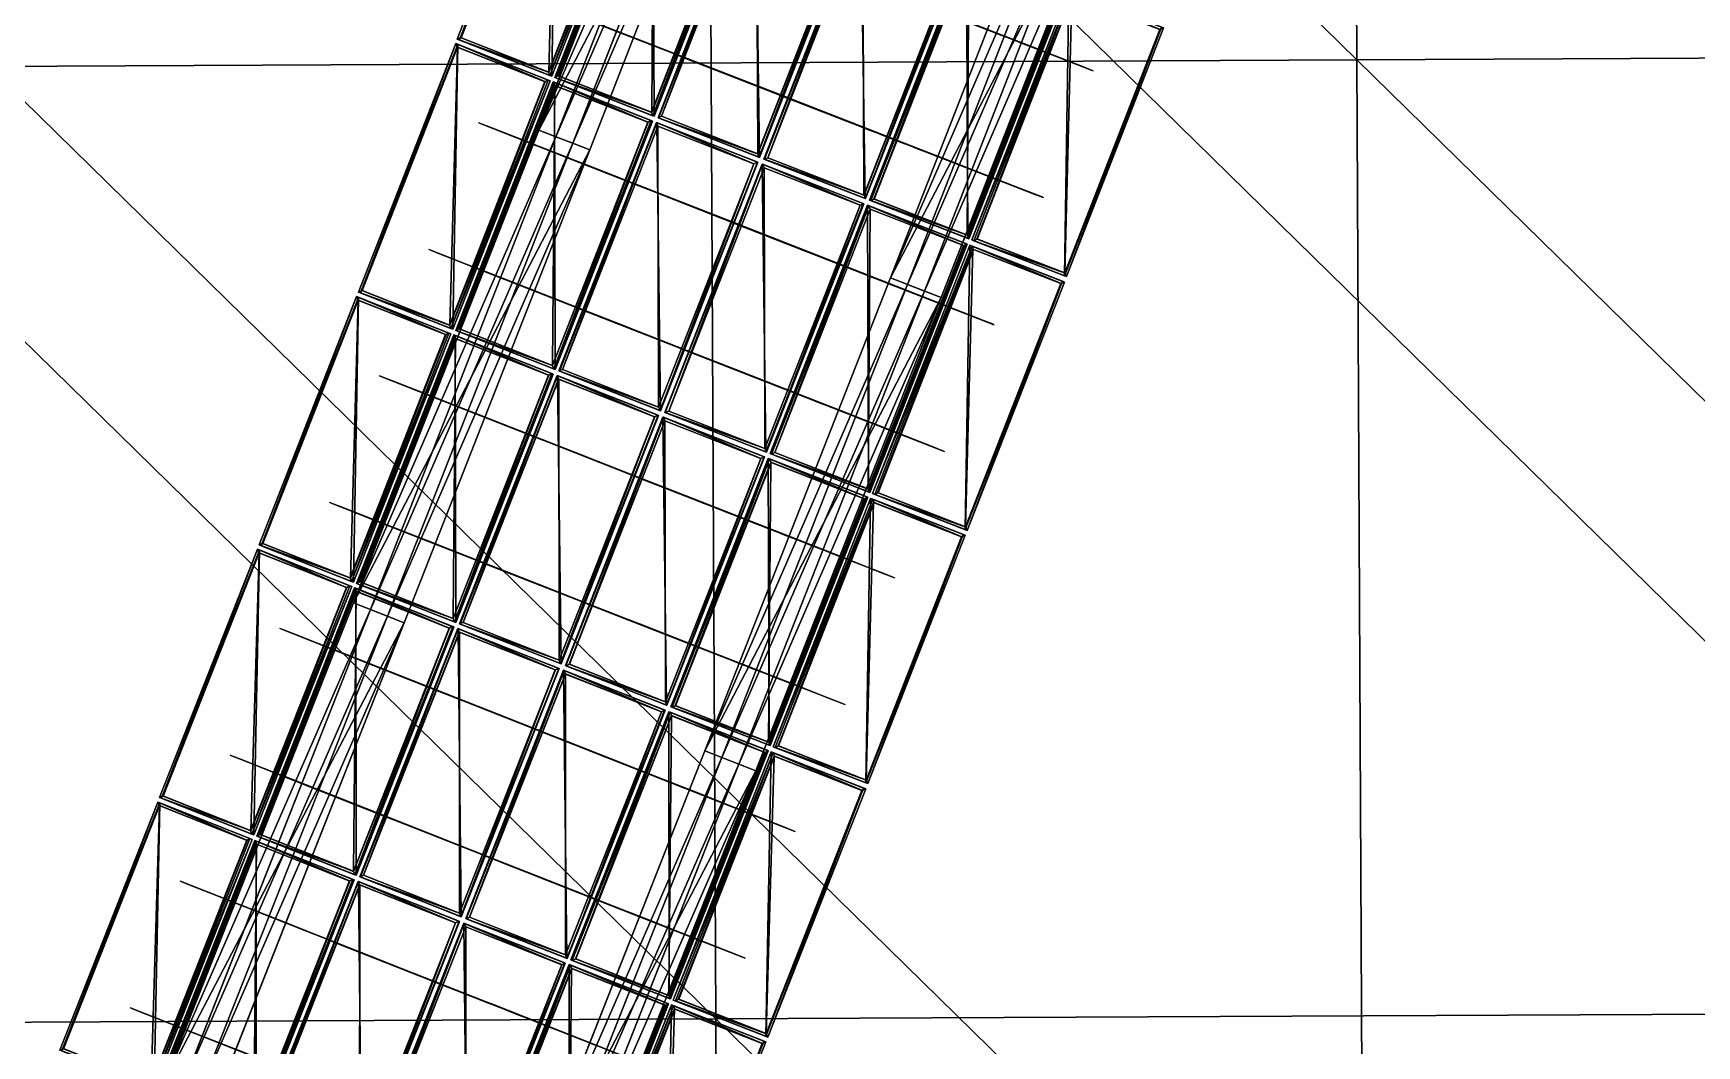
# Model space of a CAD drawing. Extents: x -372 to 678, y -263 to 741.
# Drawn here: x 269.35 to 284.61, y 228.6 to 237.9 of the extents above; entities that cross this region are included whole.
import ezdxf

# ---------------------------------------------------------------- set-up
doc = ezdxf.new("R2010")
doc.units = 0
doc.header["$LTSCALE"] = 0.0254
doc.layers.get('0').update_dxf_attribs({"linetype": 'CONTINUOUS'})
doc.layers.add('LOCATION_SNAPSHOT', color=144, linetype='CONTINUOUS')
doc.layers.add('LOCATION_TERRAIN', color=36, linetype='CONTINUOUS')

# ---------------------------------------------------------------- blocks, each defined once
blk = doc.blocks.new('LOCATION_SNAPSHOT')
at = {"color": 8}
mesh = blk.add_polyface(dxfattribs=at)
corners = [(-369.308, -262.945), (369.306, 262.947), (-371.821, 259.377), (371.824, -259.377)]
mesh.append_faces([[corners[k] for k in face] for face in [(0, 1, 2), (1, 0, 3)]], dxfattribs={"vtx0": -1, "color": 8})
blk = doc.blocks.new('LOCATION_TERRAIN')
at = {"color": 8}
mesh = blk.add_polyface(dxfattribs=at)
corners = [(294.057, 237.711, 5.556), (293.997, 250.147, 5.137), (281.435, 250.087, 4.674)]
mesh.append_faces([[corners[k] for k in face] for face in [(0, 1, 2)]], dxfattribs={"color": 8})
mesh = blk.add_polyface(dxfattribs=at)
corners = [(281.495, 237.651, 5.309), (281.435, 250.087, 4.674), (268.874, 250.026, 4.45)]
mesh.append_faces([[corners[k] for k in face] for face in [(0, 1, 2)]], dxfattribs={"color": 8})
mesh = blk.add_polyface(dxfattribs=at)
corners = [(281.495, 237.651, 5.309), (268.874, 250.026, 4.45), (268.934, 237.59, 4.913)]
mesh.append_faces([[corners[k] for k in face] for face in [(0, 1, 2)]], dxfattribs={"color": 8})
mesh = blk.add_polyface(dxfattribs=at)
corners = [(294.057, 237.711, 5.556), (281.435, 250.087, 4.674), (281.495, 237.651, 5.309)]
mesh.append_faces([[corners[k] for k in face] for face in [(0, 1, 2)]], dxfattribs={"color": 8})
mesh = blk.add_polyface(dxfattribs=at)
corners = [(281.555, 225.214, 5.945), (281.495, 237.651, 5.309), (268.934, 237.59, 4.913)]
mesh.append_faces([[corners[k] for k in face] for face in [(0, 1, 2)]], dxfattribs={"color": 8})
mesh = blk.add_polyface(dxfattribs=at)
corners = [(281.555, 225.214, 5.945), (268.934, 237.59, 4.913), (268.994, 225.154, 5.376)]
mesh.append_faces([[corners[k] for k in face] for face in [(0, 1, 2)]], dxfattribs={"color": 8})
mesh = blk.add_polyface(dxfattribs=at)
corners = [(294.117, 225.275, 5.974), (294.057, 237.711, 5.556), (281.495, 237.651, 5.309)]
mesh.append_faces([[corners[k] for k in face] for face in [(0, 1, 2)]], dxfattribs={"color": 8})
mesh = blk.add_polyface(dxfattribs=at)
corners = [(294.117, 225.275, 5.974), (281.495, 237.651, 5.309), (281.555, 225.214, 5.945)]
mesh.append_faces([[corners[k] for k in face] for face in [(0, 1, 2)]], dxfattribs={"color": 8})
blk = doc.blocks.new('LOCATION_SNAPSHOT_1')
at = {"color": 8}
mesh = blk.add_polyface(dxfattribs=at)
corners = [(-63.49, 214.773), (675.116, 740.668), (-66.007, 737.092), (677.638, 218.347)]
mesh.append_faces([[corners[k] for k in face] for face in [(0, 1, 2), (1, 0, 3)]], dxfattribs={"vtx0": -1, "color": 8})
blk = doc.blocks.new('LOCATION_TERRAIN_1')
at = {"color": 8}
mesh = blk.add_polyface(dxfattribs=at)
corners = [(275.61, 228.844, 5.539), (275.55, 241.28, 4.961), (262.988, 241.219, 4.611)]
mesh.append_faces([[corners[k] for k in face] for face in [(0, 1, 2)]], dxfattribs={"color": 8})
mesh = blk.add_polyface(dxfattribs=at)
corners = [(288.171, 228.904, 5.807), (288.111, 241.34, 5.286), (275.55, 241.28, 4.961)]
mesh.append_faces([[corners[k] for k in face] for face in [(0, 1, 2)]], dxfattribs={"color": 8})
mesh = blk.add_polyface(dxfattribs=at)
corners = [(288.171, 228.904, 5.807), (275.55, 241.28, 4.961), (275.61, 228.844, 5.539)]
mesh.append_faces([[corners[k] for k in face] for face in [(0, 1, 2)]], dxfattribs={"color": 8})
mesh = blk.add_polyface(dxfattribs=at)
corners = [(275.61, 228.844, 5.539), (262.988, 241.219, 4.611), (263.048, 228.783, 4.972)]
mesh.append_faces([[corners[k] for k in face] for face in [(0, 1, 2)]], dxfattribs={"color": 8})
mesh = blk.add_polyface(dxfattribs=at)
corners = [(288.231, 216.468, 6.516), (288.171, 228.904, 5.807), (275.61, 228.844, 5.539)]
mesh.append_faces([[corners[k] for k in face] for face in [(0, 1, 2)]], dxfattribs={"color": 8})
mesh = blk.add_polyface(dxfattribs=at)
corners = [(275.67, 216.407, 6.396), (275.61, 228.844, 5.539), (263.048, 228.783, 4.972)]
mesh.append_faces([[corners[k] for k in face] for face in [(0, 1, 2)]], dxfattribs={"color": 8})
mesh = blk.add_polyface(dxfattribs=at)
corners = [(275.67, 216.407, 6.396), (263.048, 228.783, 4.972), (263.108, 216.347, 5.86)]
mesh.append_faces([[corners[k] for k in face] for face in [(0, 1, 2)]], dxfattribs={"color": 8})
mesh = blk.add_polyface(dxfattribs=at)
corners = [(288.231, 216.468, 6.516), (275.61, 228.844, 5.539), (275.67, 216.407, 6.396)]
mesh.append_faces([[corners[k] for k in face] for face in [(0, 1, 2)]], dxfattribs={"color": 8})
blk = doc.blocks.new('GROUP_55')
at = {"color": 0}
for p, q in [((104.578, -3.731, -0.038), (99.829, -3.631, -0.059)), ((104.578, -3.731, 0.462), (99.829, -3.631, 0.441)), ((104.578, -3.731, 0.462), (99.829, -3.631, 0.441)), ((104.578, -3.731, -0.038), (99.829, -3.631, -0.059)), ((104.574, -3.898, -0.038), (99.825, -3.798, -0.059)), ((104.574, -3.898, -0.038), (99.825, -3.798, -0.059)), ((104.574, -3.898, 0.212), (99.825, -3.798, 0.191)), ((104.574, -3.898, 0.212), (99.825, -3.798, 0.191)), ((104.567, -4.231, 0.462), (104.578, -3.731, 0.462)), ((104.567, -4.231, 0.462), (104.578, -3.731, 0.462)), ((104.578, -3.731, -0.038), (104.574, -3.898, -0.038)), ((104.578, -3.731, -0.038), (104.574, -3.898, -0.038)), ((104.578, -3.731, 0.462), (104.578, -3.731, -0.038)), ((109.241, -3.82, -0.016), (104.578, -3.731, -0.038)), ((109.241, -3.82, 0.484), (104.578, -3.731, 0.462)), ((109.241, -3.82, 0.484), (104.578, -3.731, 0.462)), ((109.241, -3.82, -0.016), (104.578, -3.731, -0.038)), ((104.578, -3.731, 0.462), (104.578, -3.731, -0.038)), ((104.571, -4.065, 0.212), (99.821, -3.964, 0.191)), ((104.571, -4.065, 0.212), (99.821, -3.964, 0.191)), ((104.571, -4.065, -0.038), (99.821, -3.964, -0.059)), ((104.571, -4.065, -0.038), (99.821, -3.964, -0.059)), ((104.574, -3.898, 0.212), (104.571, -4.065, 0.212)), ((104.574, -3.898, 0.212), (104.571, -4.065, 0.212)), ((104.574, -3.898, -0.038), (104.574, -3.898, 0.212)), ((109.238, -3.987, -0.016), (104.574, -3.898, -0.038)), ((109.238, -3.987, -0.016), (104.574, -3.898, -0.038)), ((109.238, -3.987, 0.234), (104.574, -3.898, 0.212)), ((104.574, -3.898, -0.038), (104.574, -3.898, 0.212)), ((109.238, -3.987, 0.234), (104.574, -3.898, 0.212)), ((109.232, -4.32, 0.484), (109.241, -3.82, 0.484)), ((109.232, -4.32, 0.484), (109.241, -3.82, 0.484)), ((109.241, -3.82, -0.016), (109.238, -3.987, -0.016)), ((109.241, -3.82, -0.016), (109.238, -3.987, -0.016)), ((109.241, -3.82, 0.484), (109.241, -3.82, -0.016)), ((113.822, -3.898, 0.006), (109.241, -3.82, -0.016)), ((113.822, -3.898, 0.506), (109.241, -3.82, 0.484)), ((113.822, -3.898, 0.506), (109.241, -3.82, 0.484)), ((113.822, -3.898, 0.006), (109.241, -3.82, -0.016)), ((109.241, -3.82, 0.484), (109.241, -3.82, -0.016)), ((104.571, -4.065, -0.038), (104.567, -4.231, -0.038)), ((104.571, -4.065, -0.038), (104.567, -4.231, -0.038)), ((104.571, -4.065, 0.212), (104.571, -4.065, -0.038)), ((109.235, -4.154, 0.234), (104.571, -4.065, 0.212)), ((109.235, -4.154, 0.234), (104.571, -4.065, 0.212)), ((109.235, -4.154, -0.016), (104.571, -4.065, -0.038)), ((104.571, -4.065, 0.212), (104.571, -4.065, -0.038)), ((109.235, -4.154, -0.016), (104.571, -4.065, -0.038)), ((109.238, -3.987, 0.234), (109.235, -4.154, 0.234)), ((109.238, -3.987, 0.234), (109.235, -4.154, 0.234)), ((109.238, -3.987, -0.016), (109.238, -3.987, 0.234)), ((113.819, -4.065, 0.006), (109.238, -3.987, -0.016)), ((113.819, -4.065, 0.006), (109.238, -3.987, -0.016)), ((113.819, -4.065, 0.256), (109.238, -3.987, 0.234)), ((109.238, -3.987, -0.016), (109.238, -3.987, 0.234)), ((113.819, -4.065, 0.256), (109.238, -3.987, 0.234)), ((104.567, -4.231, -0.038), (99.818, -4.131, -0.059)), ((104.567, -4.231, -0.038), (99.818, -4.131, -0.059)), ((104.567, -4.231, 0.462), (99.818, -4.131, 0.441)), ((104.567, -4.231, 0.462), (99.818, -4.131, 0.441)), ((104.567, -4.231, -0.038), (104.567, -4.231, 0.462)), ((109.232, -4.32, -0.016), (104.567, -4.231, -0.038)), ((109.232, -4.32, -0.016), (104.567, -4.231, -0.038)), ((109.232, -4.32, 0.484), (104.567, -4.231, 0.462)), ((104.567, -4.231, -0.038), (104.567, -4.231, 0.462)), ((109.232, -4.32, 0.484), (104.567, -4.231, 0.462)), ((109.235, -4.154, -0.016), (109.232, -4.32, -0.016)), ((109.235, -4.154, -0.016), (109.232, -4.32, -0.016)), ((109.235, -4.154, 0.234), (109.235, -4.154, -0.016)), ((113.817, -4.232, 0.256), (109.235, -4.154, 0.234)), ((113.817, -4.232, 0.256), (109.235, -4.154, 0.234)), ((113.817, -4.232, 0.006), (109.235, -4.154, -0.016)), ((109.235, -4.154, 0.234), (109.235, -4.154, -0.016)), ((113.817, -4.232, 0.006), (109.235, -4.154, -0.016)), ((109.232, -4.32, -0.016), (109.232, -4.32, 0.484)), ((113.814, -4.398, 0.006), (109.232, -4.32, -0.016)), ((113.814, -4.398, 0.006), (109.232, -4.32, -0.016)), ((113.814, -4.398, 0.506), (109.232, -4.32, 0.484)), ((109.232, -4.32, -0.016), (109.232, -4.32, 0.484)), ((113.814, -4.398, 0.506), (109.232, -4.32, 0.484))]:
    blk.add_line(p, q, dxfattribs=at)
mesh = blk.add_polyface(dxfattribs=at)
corners = [(104.567, -4.231, 0.462), (99.829, -3.631, 0.441), (99.818, -4.131, 0.441), (104.578, -3.731, 0.462)]
mesh.append_faces([[corners[k] for k in face] for face in [(0, 1, 2), (1, 0, 3)]], dxfattribs={"vtx0": -1, "color": 0})
mesh = blk.add_polyface(dxfattribs=at)
corners = [(99.829, -3.631, -0.059), (104.574, -3.898, -0.038), (99.825, -3.798, -0.059), (104.578, -3.731, -0.038)]
mesh.append_faces([[corners[k] for k in face] for face in [(0, 1, 2), (1, 0, 3)]], dxfattribs={"vtx0": -1, "color": 0})
mesh = blk.add_polyface(dxfattribs=at)
corners = [(99.829, -3.631, 0.441), (104.578, -3.731, -0.038), (99.829, -3.631, -0.059), (104.578, -3.731, 0.462)]
mesh.append_faces([[corners[k] for k in face] for face in [(0, 1, 2), (1, 0, 3)]], dxfattribs={"vtx0": -1, "color": 0})
mesh = blk.add_polyface(dxfattribs=at)
corners = [(99.825, -3.798, 0.191), (104.571, -4.065, 0.212), (99.821, -3.964, 0.191), (104.574, -3.898, 0.212)]
mesh.append_faces([[corners[k] for k in face] for face in [(0, 1, 2), (1, 0, 3)]], dxfattribs={"vtx0": -1, "color": 0})
mesh = blk.add_polyface(dxfattribs=at)
corners = [(104.574, -3.898, -0.038), (99.825, -3.798, 0.191), (99.825, -3.798, -0.059), (104.574, -3.898, 0.212)]
mesh.append_faces([[corners[k] for k in face] for face in [(0, 1, 2), (1, 0, 3)]], dxfattribs={"vtx0": -1, "color": 0})
mesh = blk.add_polyface(dxfattribs=at)
corners = [(109.232, -4.32, 0.484), (104.578, -3.731, 0.462), (104.567, -4.231, 0.462), (109.241, -3.82, 0.484)]
mesh.append_faces([[corners[k] for k in face] for face in [(0, 1, 2), (1, 0, 3)]], dxfattribs={"vtx0": -1, "color": 0})
mesh = blk.add_polyface(dxfattribs=at)
corners = [(104.578, -3.731, -0.038), (109.238, -3.987, -0.016), (104.574, -3.898, -0.038), (109.241, -3.82, -0.016)]
mesh.append_faces([[corners[k] for k in face] for face in [(0, 1, 2), (1, 0, 3)]], dxfattribs={"vtx0": -1, "color": 0})
mesh = blk.add_polyface(dxfattribs=at)
corners = [(104.578, -3.731, 0.462), (109.241, -3.82, -0.016), (104.578, -3.731, -0.038), (109.241, -3.82, 0.484)]
mesh.append_faces([[corners[k] for k in face] for face in [(0, 1, 2), (1, 0, 3)]], dxfattribs={"vtx0": -1, "color": 0})
mesh = blk.add_polyface(dxfattribs=at)
corners = [(99.821, -3.964, -0.059), (104.567, -4.231, -0.038), (99.818, -4.131, -0.059), (104.571, -4.065, -0.038)]
mesh.append_faces([[corners[k] for k in face] for face in [(0, 1, 2), (1, 0, 3)]], dxfattribs={"vtx0": -1, "color": 0})
mesh = blk.add_polyface(dxfattribs=at)
corners = [(99.821, -3.964, 0.191), (104.571, -4.065, -0.038), (99.821, -3.964, -0.059), (104.571, -4.065, 0.212)]
mesh.append_faces([[corners[k] for k in face] for face in [(0, 1, 2), (1, 0, 3)]], dxfattribs={"vtx0": -1, "color": 0})
mesh = blk.add_polyface(dxfattribs=at)
corners = [(104.574, -3.898, 0.212), (109.235, -4.154, 0.234), (104.571, -4.065, 0.212), (109.238, -3.987, 0.234)]
mesh.append_faces([[corners[k] for k in face] for face in [(0, 1, 2), (1, 0, 3)]], dxfattribs={"vtx0": -1, "color": 0})
mesh = blk.add_polyface(dxfattribs=at)
corners = [(109.238, -3.987, -0.016), (104.574, -3.898, 0.212), (104.574, -3.898, -0.038), (109.238, -3.987, 0.234)]
mesh.append_faces([[corners[k] for k in face] for face in [(0, 1, 2), (1, 0, 3)]], dxfattribs={"vtx0": -1, "color": 0})
mesh = blk.add_polyface(dxfattribs=at)
corners = [(113.814, -4.398, 0.506), (109.241, -3.82, 0.484), (109.232, -4.32, 0.484), (113.822, -3.898, 0.506)]
mesh.append_faces([[corners[k] for k in face] for face in [(0, 1, 2), (1, 0, 3)]], dxfattribs={"vtx0": -1, "color": 0})
mesh = blk.add_polyface(dxfattribs=at)
corners = [(109.241, -3.82, -0.016), (113.819, -4.065, 0.006), (109.238, -3.987, -0.016), (113.822, -3.898, 0.006)]
mesh.append_faces([[corners[k] for k in face] for face in [(0, 1, 2), (1, 0, 3)]], dxfattribs={"vtx0": -1, "color": 0})
mesh = blk.add_polyface(dxfattribs=at)
corners = [(109.241, -3.82, 0.484), (113.822, -3.898, 0.006), (109.241, -3.82, -0.016), (113.822, -3.898, 0.506)]
mesh.append_faces([[corners[k] for k in face] for face in [(0, 1, 2), (1, 0, 3)]], dxfattribs={"vtx0": -1, "color": 0})
mesh = blk.add_polyface(dxfattribs=at)
corners = [(104.571, -4.065, -0.038), (109.232, -4.32, -0.016), (104.567, -4.231, -0.038), (109.235, -4.154, -0.016)]
mesh.append_faces([[corners[k] for k in face] for face in [(0, 1, 2), (1, 0, 3)]], dxfattribs={"vtx0": -1, "color": 0})
mesh = blk.add_polyface(dxfattribs=at)
corners = [(104.571, -4.065, 0.212), (109.235, -4.154, -0.016), (104.571, -4.065, -0.038), (109.235, -4.154, 0.234)]
mesh.append_faces([[corners[k] for k in face] for face in [(0, 1, 2), (1, 0, 3)]], dxfattribs={"vtx0": -1, "color": 0})
mesh = blk.add_polyface(dxfattribs=at)
corners = [(109.238, -3.987, 0.234), (113.817, -4.232, 0.256), (109.235, -4.154, 0.234), (113.819, -4.065, 0.256)]
mesh.append_faces([[corners[k] for k in face] for face in [(0, 1, 2), (1, 0, 3)]], dxfattribs={"vtx0": -1, "color": 0})
mesh = blk.add_polyface(dxfattribs=at)
corners = [(113.819, -4.065, 0.006), (109.238, -3.987, 0.234), (109.238, -3.987, -0.016), (113.819, -4.065, 0.256)]
mesh.append_faces([[corners[k] for k in face] for face in [(0, 1, 2), (1, 0, 3)]], dxfattribs={"vtx0": -1, "color": 0})
mesh = blk.add_polyface(dxfattribs=at)
corners = [(104.567, -4.231, -0.038), (99.818, -4.131, 0.441), (99.818, -4.131, -0.059), (104.567, -4.231, 0.462)]
mesh.append_faces([[corners[k] for k in face] for face in [(0, 1, 2), (1, 0, 3)]], dxfattribs={"vtx0": -1, "color": 0})
mesh = blk.add_polyface(dxfattribs=at)
corners = [(109.232, -4.32, -0.016), (104.567, -4.231, 0.462), (104.567, -4.231, -0.038), (109.232, -4.32, 0.484)]
mesh.append_faces([[corners[k] for k in face] for face in [(0, 1, 2), (1, 0, 3)]], dxfattribs={"vtx0": -1, "color": 0})
mesh = blk.add_polyface(dxfattribs=at)
corners = [(109.235, -4.154, -0.016), (113.814, -4.398, 0.006), (109.232, -4.32, -0.016), (113.817, -4.232, 0.006)]
mesh.append_faces([[corners[k] for k in face] for face in [(0, 1, 2), (1, 0, 3)]], dxfattribs={"vtx0": -1, "color": 0})
mesh = blk.add_polyface(dxfattribs=at)
corners = [(109.235, -4.154, 0.234), (113.817, -4.232, 0.006), (109.235, -4.154, -0.016), (113.817, -4.232, 0.256)]
mesh.append_faces([[corners[k] for k in face] for face in [(0, 1, 2), (1, 0, 3)]], dxfattribs={"vtx0": -1, "color": 0})
mesh = blk.add_polyface(dxfattribs=at)
corners = [(113.814, -4.398, 0.006), (109.232, -4.32, 0.484), (109.232, -4.32, -0.016), (113.814, -4.398, 0.506)]
mesh.append_faces([[corners[k] for k in face] for face in [(0, 1, 2), (1, 0, 3)]], dxfattribs={"vtx0": -1, "color": 0})
blk = doc.blocks.new('GROUP264_1')
at = {"color": 9}
blk.add_blockref('GROUP_55', (0, 0), dxfattribs=at)
blk = doc.blocks.new('GROUP263_1')
at = {"color": 0}
blk.add_blockref('GROUP264_1', (0, 0), dxfattribs=at)
blk = doc.blocks.new('GROUP_56')
at = {"color": 0}
for p, q in [((104.606, -3.732, -0.038), (99.856, -3.632, -0.059)), ((104.606, -3.732, 0.462), (99.856, -3.632, 0.441)), ((104.606, -3.732, 0.462), (99.856, -3.632, 0.441)), ((104.606, -3.732, -0.038), (99.856, -3.632, -0.059)), ((104.603, -3.898, -0.038), (99.852, -3.798, -0.059)), ((104.603, -3.898, -0.038), (99.852, -3.798, -0.059)), ((104.603, -3.898, 0.212), (99.852, -3.798, 0.191)), ((104.603, -3.898, 0.212), (99.852, -3.798, 0.191)), ((104.596, -4.232, 0.462), (104.606, -3.732, 0.462)), ((104.596, -4.232, 0.462), (104.606, -3.732, 0.462)), ((104.606, -3.732, -0.038), (104.603, -3.898, -0.038)), ((104.606, -3.732, -0.038), (104.603, -3.898, -0.038)), ((104.606, -3.732, 0.462), (104.606, -3.732, -0.038)), ((109.271, -3.821, -0.016), (104.606, -3.732, -0.038)), ((109.271, -3.821, 0.484), (104.606, -3.732, 0.462)), ((109.271, -3.821, 0.484), (104.606, -3.732, 0.462)), ((109.271, -3.821, -0.016), (104.606, -3.732, -0.038)), ((104.606, -3.732, 0.462), (104.606, -3.732, -0.038)), ((104.599, -4.065, 0.212), (99.849, -3.965, 0.191)), ((104.599, -4.065, 0.212), (99.849, -3.965, 0.191)), ((104.599, -4.065, -0.038), (99.849, -3.965, -0.059)), ((104.599, -4.065, -0.038), (99.849, -3.965, -0.059)), ((104.603, -3.898, 0.212), (104.599, -4.065, 0.212)), ((104.603, -3.898, 0.212), (104.599, -4.065, 0.212)), ((104.603, -3.898, -0.038), (104.603, -3.898, 0.212)), ((109.268, -3.987, -0.016), (104.603, -3.898, -0.038)), ((109.268, -3.987, -0.016), (104.603, -3.898, -0.038)), ((109.268, -3.987, 0.234), (104.603, -3.898, 0.212)), ((104.603, -3.898, -0.038), (104.603, -3.898, 0.212)), ((109.268, -3.987, 0.234), (104.603, -3.898, 0.212)), ((109.262, -4.321, 0.484), (109.271, -3.821, 0.484)), ((109.262, -4.321, 0.484), (109.271, -3.821, 0.484)), ((109.271, -3.821, -0.016), (109.268, -3.987, -0.016)), ((109.271, -3.821, -0.016), (109.268, -3.987, -0.016)), ((109.271, -3.821, 0.484), (109.271, -3.821, -0.016)), ((113.853, -3.899, 0.006), (109.271, -3.821, -0.016)), ((113.853, -3.899, 0.506), (109.271, -3.821, 0.484)), ((113.853, -3.899, 0.506), (109.271, -3.821, 0.484)), ((113.853, -3.899, 0.006), (109.271, -3.821, -0.016)), ((109.271, -3.821, 0.484), (109.271, -3.821, -0.016)), ((104.599, -4.065, -0.038), (104.596, -4.232, -0.038)), ((104.599, -4.065, -0.038), (104.596, -4.232, -0.038)), ((104.599, -4.065, 0.212), (104.599, -4.065, -0.038)), ((109.265, -4.154, 0.234), (104.599, -4.065, 0.212)), ((109.265, -4.154, 0.234), (104.599, -4.065, 0.212)), ((109.265, -4.154, -0.016), (104.599, -4.065, -0.038)), ((104.599, -4.065, 0.212), (104.599, -4.065, -0.038)), ((109.265, -4.154, -0.016), (104.599, -4.065, -0.038)), ((109.268, -3.987, 0.234), (109.265, -4.154, 0.234)), ((109.268, -3.987, 0.234), (109.265, -4.154, 0.234)), ((109.268, -3.987, -0.016), (109.268, -3.987, 0.234)), ((113.851, -4.065, 0.006), (109.268, -3.987, -0.016)), ((113.851, -4.065, 0.006), (109.268, -3.987, -0.016)), ((113.851, -4.065, 0.256), (109.268, -3.987, 0.234)), ((109.268, -3.987, -0.016), (109.268, -3.987, 0.234)), ((113.851, -4.065, 0.256), (109.268, -3.987, 0.234)), ((104.596, -4.232, -0.038), (99.845, -4.131, -0.059)), ((104.596, -4.232, -0.038), (99.845, -4.131, -0.059)), ((104.596, -4.232, 0.462), (99.845, -4.131, 0.441)), ((104.596, -4.232, 0.462), (99.845, -4.131, 0.441)), ((104.596, -4.232, -0.038), (104.596, -4.232, 0.462)), ((109.262, -4.321, -0.016), (104.596, -4.232, -0.038)), ((109.262, -4.321, -0.016), (104.596, -4.232, -0.038)), ((109.262, -4.321, 0.484), (104.596, -4.232, 0.462)), ((104.596, -4.232, -0.038), (104.596, -4.232, 0.462)), ((109.262, -4.321, 0.484), (104.596, -4.232, 0.462)), ((109.265, -4.154, -0.016), (109.262, -4.321, -0.016)), ((109.265, -4.154, -0.016), (109.262, -4.321, -0.016)), ((109.265, -4.154, 0.234), (109.265, -4.154, -0.016)), ((113.848, -4.232, 0.256), (109.265, -4.154, 0.234)), ((113.848, -4.232, 0.256), (109.265, -4.154, 0.234)), ((113.848, -4.232, 0.006), (109.265, -4.154, -0.016)), ((109.265, -4.154, 0.234), (109.265, -4.154, -0.016)), ((113.848, -4.232, 0.006), (109.265, -4.154, -0.016)), ((109.262, -4.321, -0.016), (109.262, -4.321, 0.484)), ((113.845, -4.399, 0.006), (109.262, -4.321, -0.016)), ((113.845, -4.399, 0.006), (109.262, -4.321, -0.016)), ((113.845, -4.399, 0.506), (109.262, -4.321, 0.484)), ((109.262, -4.321, -0.016), (109.262, -4.321, 0.484)), ((113.845, -4.399, 0.506), (109.262, -4.321, 0.484))]:
    blk.add_line(p, q, dxfattribs=at)
mesh = blk.add_polyface(dxfattribs=at)
corners = [(104.596, -4.232, 0.462), (99.856, -3.632, 0.441), (99.845, -4.131, 0.441), (104.606, -3.732, 0.462)]
mesh.append_faces([[corners[k] for k in face] for face in [(0, 1, 2), (1, 0, 3)]], dxfattribs={"vtx0": -1, "color": 0})
mesh = blk.add_polyface(dxfattribs=at)
corners = [(99.856, -3.632, -0.059), (104.603, -3.898, -0.038), (99.852, -3.798, -0.059), (104.606, -3.732, -0.038)]
mesh.append_faces([[corners[k] for k in face] for face in [(0, 1, 2), (1, 0, 3)]], dxfattribs={"vtx0": -1, "color": 0})
mesh = blk.add_polyface(dxfattribs=at)
corners = [(99.856, -3.632, 0.441), (104.606, -3.732, -0.038), (99.856, -3.632, -0.059), (104.606, -3.732, 0.462)]
mesh.append_faces([[corners[k] for k in face] for face in [(0, 1, 2), (1, 0, 3)]], dxfattribs={"vtx0": -1, "color": 0})
mesh = blk.add_polyface(dxfattribs=at)
corners = [(99.852, -3.798, 0.191), (104.599, -4.065, 0.212), (99.849, -3.965, 0.191), (104.603, -3.898, 0.212)]
mesh.append_faces([[corners[k] for k in face] for face in [(0, 1, 2), (1, 0, 3)]], dxfattribs={"vtx0": -1, "color": 0})
mesh = blk.add_polyface(dxfattribs=at)
corners = [(104.603, -3.898, -0.038), (99.852, -3.798, 0.191), (99.852, -3.798, -0.059), (104.603, -3.898, 0.212)]
mesh.append_faces([[corners[k] for k in face] for face in [(0, 1, 2), (1, 0, 3)]], dxfattribs={"vtx0": -1, "color": 0})
mesh = blk.add_polyface(dxfattribs=at)
corners = [(109.262, -4.321, 0.484), (104.606, -3.732, 0.462), (104.596, -4.232, 0.462), (109.271, -3.821, 0.484)]
mesh.append_faces([[corners[k] for k in face] for face in [(0, 1, 2), (1, 0, 3)]], dxfattribs={"vtx0": -1, "color": 0})
mesh = blk.add_polyface(dxfattribs=at)
corners = [(104.606, -3.732, -0.038), (109.268, -3.987, -0.016), (104.603, -3.898, -0.038), (109.271, -3.821, -0.016)]
mesh.append_faces([[corners[k] for k in face] for face in [(0, 1, 2), (1, 0, 3)]], dxfattribs={"vtx0": -1, "color": 0})
mesh = blk.add_polyface(dxfattribs=at)
corners = [(104.606, -3.732, 0.462), (109.271, -3.821, -0.016), (104.606, -3.732, -0.038), (109.271, -3.821, 0.484)]
mesh.append_faces([[corners[k] for k in face] for face in [(0, 1, 2), (1, 0, 3)]], dxfattribs={"vtx0": -1, "color": 0})
mesh = blk.add_polyface(dxfattribs=at)
corners = [(99.849, -3.965, -0.059), (104.596, -4.232, -0.038), (99.845, -4.131, -0.059), (104.599, -4.065, -0.038)]
mesh.append_faces([[corners[k] for k in face] for face in [(0, 1, 2), (1, 0, 3)]], dxfattribs={"vtx0": -1, "color": 0})
mesh = blk.add_polyface(dxfattribs=at)
corners = [(99.849, -3.965, 0.191), (104.599, -4.065, -0.038), (99.849, -3.965, -0.059), (104.599, -4.065, 0.212)]
mesh.append_faces([[corners[k] for k in face] for face in [(0, 1, 2), (1, 0, 3)]], dxfattribs={"vtx0": -1, "color": 0})
mesh = blk.add_polyface(dxfattribs=at)
corners = [(104.603, -3.898, 0.212), (109.265, -4.154, 0.234), (104.599, -4.065, 0.212), (109.268, -3.987, 0.234)]
mesh.append_faces([[corners[k] for k in face] for face in [(0, 1, 2), (1, 0, 3)]], dxfattribs={"vtx0": -1, "color": 0})
mesh = blk.add_polyface(dxfattribs=at)
corners = [(109.268, -3.987, -0.016), (104.603, -3.898, 0.212), (104.603, -3.898, -0.038), (109.268, -3.987, 0.234)]
mesh.append_faces([[corners[k] for k in face] for face in [(0, 1, 2), (1, 0, 3)]], dxfattribs={"vtx0": -1, "color": 0})
mesh = blk.add_polyface(dxfattribs=at)
corners = [(113.845, -4.399, 0.506), (109.271, -3.821, 0.484), (109.262, -4.321, 0.484), (113.853, -3.899, 0.506)]
mesh.append_faces([[corners[k] for k in face] for face in [(0, 1, 2), (1, 0, 3)]], dxfattribs={"vtx0": -1, "color": 0})
mesh = blk.add_polyface(dxfattribs=at)
corners = [(109.271, -3.821, -0.016), (113.851, -4.065, 0.006), (109.268, -3.987, -0.016), (113.853, -3.899, 0.006)]
mesh.append_faces([[corners[k] for k in face] for face in [(0, 1, 2), (1, 0, 3)]], dxfattribs={"vtx0": -1, "color": 0})
mesh = blk.add_polyface(dxfattribs=at)
corners = [(109.271, -3.821, 0.484), (113.853, -3.899, 0.006), (109.271, -3.821, -0.016), (113.853, -3.899, 0.506)]
mesh.append_faces([[corners[k] for k in face] for face in [(0, 1, 2), (1, 0, 3)]], dxfattribs={"vtx0": -1, "color": 0})
mesh = blk.add_polyface(dxfattribs=at)
corners = [(104.599, -4.065, -0.038), (109.262, -4.321, -0.016), (104.596, -4.232, -0.038), (109.265, -4.154, -0.016)]
mesh.append_faces([[corners[k] for k in face] for face in [(0, 1, 2), (1, 0, 3)]], dxfattribs={"vtx0": -1, "color": 0})
mesh = blk.add_polyface(dxfattribs=at)
corners = [(104.599, -4.065, 0.212), (109.265, -4.154, -0.016), (104.599, -4.065, -0.038), (109.265, -4.154, 0.234)]
mesh.append_faces([[corners[k] for k in face] for face in [(0, 1, 2), (1, 0, 3)]], dxfattribs={"vtx0": -1, "color": 0})
mesh = blk.add_polyface(dxfattribs=at)
corners = [(109.268, -3.987, 0.234), (113.848, -4.232, 0.256), (109.265, -4.154, 0.234), (113.851, -4.065, 0.256)]
mesh.append_faces([[corners[k] for k in face] for face in [(0, 1, 2), (1, 0, 3)]], dxfattribs={"vtx0": -1, "color": 0})
mesh = blk.add_polyface(dxfattribs=at)
corners = [(113.851, -4.065, 0.006), (109.268, -3.987, 0.234), (109.268, -3.987, -0.016), (113.851, -4.065, 0.256)]
mesh.append_faces([[corners[k] for k in face] for face in [(0, 1, 2), (1, 0, 3)]], dxfattribs={"vtx0": -1, "color": 0})
mesh = blk.add_polyface(dxfattribs=at)
corners = [(104.596, -4.232, -0.038), (99.845, -4.131, 0.441), (99.845, -4.131, -0.059), (104.596, -4.232, 0.462)]
mesh.append_faces([[corners[k] for k in face] for face in [(0, 1, 2), (1, 0, 3)]], dxfattribs={"vtx0": -1, "color": 0})
mesh = blk.add_polyface(dxfattribs=at)
corners = [(109.262, -4.321, -0.016), (104.596, -4.232, 0.462), (104.596, -4.232, -0.038), (109.262, -4.321, 0.484)]
mesh.append_faces([[corners[k] for k in face] for face in [(0, 1, 2), (1, 0, 3)]], dxfattribs={"vtx0": -1, "color": 0})
mesh = blk.add_polyface(dxfattribs=at)
corners = [(109.265, -4.154, -0.016), (113.845, -4.399, 0.006), (109.262, -4.321, -0.016), (113.848, -4.232, 0.006)]
mesh.append_faces([[corners[k] for k in face] for face in [(0, 1, 2), (1, 0, 3)]], dxfattribs={"vtx0": -1, "color": 0})
mesh = blk.add_polyface(dxfattribs=at)
corners = [(109.265, -4.154, 0.234), (113.848, -4.232, 0.006), (109.265, -4.154, -0.016), (113.848, -4.232, 0.256)]
mesh.append_faces([[corners[k] for k in face] for face in [(0, 1, 2), (1, 0, 3)]], dxfattribs={"vtx0": -1, "color": 0})
mesh = blk.add_polyface(dxfattribs=at)
corners = [(113.845, -4.399, 0.006), (109.262, -4.321, 0.484), (109.262, -4.321, -0.016), (113.845, -4.399, 0.506)]
mesh.append_faces([[corners[k] for k in face] for face in [(0, 1, 2), (1, 0, 3)]], dxfattribs={"vtx0": -1, "color": 0})
blk = doc.blocks.new('GROUP265_1')
at = {"color": 9}
blk.add_blockref('GROUP_56', (0, 0), dxfattribs=at)
blk = doc.blocks.new('GROUP264_2')
at = {"color": 0}
blk.add_blockref('GROUP265_1', (0, 0), dxfattribs=at)
blk = doc.blocks.new('SOLAR_PANEL_1')
at = {"color": 0}
for p, q in [((0, 0.025), (0, 2.475)), ((0, 2.475), (1, 2.475)), ((0, 2.475), (1, 2.475)), ((0, 2.475), (0, 2.475, 0.05)), ((0, 2.475, 0.05), (1, 2.475, 0.05)), ((0, 0.025), (0, 2.475)), ((0, 0.025, 0.05), (0, 2.475, 0.05)), ((0, 2.475), (0, 2.475, 0.05)), ((0, 2.475, 0.05), (1, 2.475, 0.05)), ((0, 0.025, 0.05), (0, 2.475, 0.05)), ((0.975, 2.45, 0.05), (0.025, 2.45, 0.05)), ((0.025, 2.45, 0.05), (0.025, 0.05, 0.05)), ((0.975, 2.45, 0.05), (0.025, 2.45, 0.05)), ((0.025, 2.45, 0.05), (0.025, 2.45, 0.04)), ((0.975, 2.45, 0.04), (0.025, 2.45, 0.04)), ((0.025, 2.45, 0.05), (0.025, 0.05, 0.05)), ((0.025, 2.45, 0.04), (0.025, 0.05, 0.04)), ((0.025, 2.45, 0.05), (0.025, 2.45, 0.04)), ((0.025, 2.45, 0.04), (0.025, 0.05, 0.04)), ((0.975, 2.45, 0.04), (0.025, 2.45, 0.04)), ((0.975, 0.05, 0.05), (0.975, 2.45, 0.05)), ((0.975, 2.45, 0.05), (0.975, 2.45, 0.04)), ((0.975, 0.05, 0.05), (0.975, 2.45, 0.05)), ((0.975, 2.45, 0.05), (0.975, 2.45, 0.04)), ((0.975, 0.05, 0.04), (0.975, 2.45, 0.04)), ((0.975, 0.05, 0.04), (0.975, 2.45, 0.04)), ((1, 2.475), (1, 0.025)), ((1, 2.475), (1, 0.025)), ((1, 2.475), (1, 2.475, 0.05)), ((1, 2.475, 0.05), (1, 0.025, 0.05)), ((1, 2.475), (1, 2.475, 0.05)), ((1, 2.475, 0.05), (1, 0.025, 0.05)), ((1, 0.025), (0, 0.025)), ((0, 0.025), (0, 0.025, 0.05)), ((1, 0.025), (0, 0.025)), ((1, 0.025, 0.05), (0, 0.025, 0.05)), ((0, 0.025), (0, 0.025, 0.05)), ((1, 0.025, 0.05), (0, 0.025, 0.05)), ((0.025, 0.05, 0.05), (0.975, 0.05, 0.05)), ((0.025, 0.05, 0.05), (0.025, 0.05, 0.04)), ((0.025, 0.05, 0.05), (0.975, 0.05, 0.05)), ((0.025, 0.05, 0.04), (0.975, 0.05, 0.04)), ((0.025, 0.05, 0.05), (0.025, 0.05, 0.04)), ((0.025, 0.05, 0.04), (0.975, 0.05, 0.04)), ((0.975, 0.05, 0.05), (0.975, 0.05, 0.04)), ((0.975, 0.05, 0.05), (0.975, 0.05, 0.04)), ((1, 0.025), (1, 0.025, 0.05)), ((1, 0.025), (1, 0.025, 0.05))]:
    blk.add_line(p, q, dxfattribs=at)
mesh = blk.add_polyface(dxfattribs=at)
corners = [(0, 2.475), (1, 0.025), (0, 0.025), (1, 2.475)]
mesh.append_faces([[corners[k] for k in face] for face in [(0, 1, 2), (1, 0, 3)]], dxfattribs={"vtx0": -1, "color": 0})
mesh = blk.add_polyface(dxfattribs=at)
corners = [(0, 2.475, 0.05), (1, 2.475), (0, 2.475), (1, 2.475, 0.05)]
mesh.append_faces([[corners[k] for k in face] for face in [(0, 1, 2), (1, 0, 3)]], dxfattribs={"vtx0": -1, "color": 0})
mesh = blk.add_polyface(dxfattribs=at)
corners = [(0, 2.475, 0.05), (0, 0.025), (0, 0.025, 0.05), (0, 2.475)]
mesh.append_faces([[corners[k] for k in face] for face in [(0, 1, 2), (1, 0, 3)]], dxfattribs={"vtx0": -1, "color": 0})
mesh = blk.add_polyface(dxfattribs=at)
corners = [(0, 0.025, 0.05), (0.025, 0.05, 0.05), (0, 2.475, 0.05), (1, 0.025, 0.05), (0.975, 0.05, 0.05), (0.975, 2.45, 0.05), (0.025, 2.45, 0.05), (1, 2.475, 0.05)]
mesh.append_faces([[corners[k] for k in face] for face in [(0, 1, 2), (1, 3, 4), (4, 3, 5), (2, 6, 7), (6, 2, 1), (7, 5, 3)]], dxfattribs={"vtx0": -1, "vtx1": -1, "color": 0})
mesh.append_faces([[corners[k] for k in face] for face in [(1, 0, 3), (7, 6, 5)]], dxfattribs={"vtx0": -1, "vtx2": -1, "color": 0})
mesh = blk.add_polyface(dxfattribs=at)
corners = [(0.975, 2.45, 0.05), (0.025, 2.45, 0.04), (0.975, 2.45, 0.04), (0.025, 2.45, 0.05)]
mesh.append_faces([[corners[k] for k in face] for face in [(0, 1, 2), (1, 0, 3)]], dxfattribs={"vtx0": -1, "color": 0})
mesh = blk.add_polyface(dxfattribs=at)
corners = [(0.025, 2.45, 0.04), (0.025, 0.05, 0.05), (0.025, 0.05, 0.04), (0.025, 2.45, 0.05)]
mesh.append_faces([[corners[k] for k in face] for face in [(0, 1, 2), (1, 0, 3)]], dxfattribs={"vtx0": -1, "color": 0})
at = {"color": 153}
mesh = blk.add_polyface(dxfattribs=at)
corners = [(0.975, 0.05, 0.04), (0.025, 2.45, 0.04), (0.025, 0.05, 0.04), (0.975, 2.45, 0.04)]
mesh.append_faces([[corners[k] for k in face] for face in [(0, 1, 2), (1, 0, 3)]], dxfattribs={"vtx0": -1, "color": 153})
at = {"color": 0}
mesh = blk.add_polyface(dxfattribs=at)
corners = [(0.975, 2.45, 0.05), (0.975, 0.05, 0.04), (0.975, 0.05, 0.05), (0.975, 2.45, 0.04)]
mesh.append_faces([[corners[k] for k in face] for face in [(0, 1, 2), (1, 0, 3)]], dxfattribs={"vtx0": -1, "color": 0})
mesh = blk.add_polyface(dxfattribs=at)
corners = [(1, 2.475), (1, 0.025, 0.05), (1, 0.025), (1, 2.475, 0.05)]
mesh.append_faces([[corners[k] for k in face] for face in [(0, 1, 2), (1, 0, 3)]], dxfattribs={"vtx0": -1, "color": 0})
mesh = blk.add_polyface(dxfattribs=at)
corners = [(1, 0.025), (0, 0.025, 0.05), (0, 0.025), (1, 0.025, 0.05)]
mesh.append_faces([[corners[k] for k in face] for face in [(0, 1, 2), (1, 0, 3)]], dxfattribs={"vtx0": -1, "color": 0})
mesh = blk.add_polyface(dxfattribs=at)
corners = [(0.025, 0.05, 0.04), (0.975, 0.05, 0.05), (0.975, 0.05, 0.04), (0.025, 0.05, 0.05)]
mesh.append_faces([[corners[k] for k in face] for face in [(0, 1, 2), (1, 0, 3)]], dxfattribs={"vtx0": -1, "color": 0})
blk = doc.blocks.new('SOLAR_PANEL_STRUCTURE')
at = {"color": 0}
for p, q in [((5.014, 0, -0.009), (2.98, 0, -0.009)), ((2.98, 0, 0.031), (3.456, 0, 0.031)), ((3.456, 0, 0.031), (2.98, 0, 0.716)), ((3.021, 0, 0.728), (3.496, 0, 0.045)), ((3.496, 0, 0.045), (3.971, 0, 0.647)), ((4.009, 0, 0.631), (3.536, 0, 0.031)), ((3.536, 0, 0.031), (4.457, 0, 0.031)), ((4.457, 0, 0.031), (4.009, 0, 0.631)), ((4.059, 0, 0.63), (4.501, 0, 0.039)), ((4.501, 0, 0.039), (4.964, 0, 0.396)), ((4.555, 0, 0.031), (4.989, 0, 0.031)), ((4.989, 0, 0.365), (4.555, 0, 0.031)), ((4.989, 0, 0.031), (4.989, 0, 0.365)), ((5.417, 0, 0.2), (5.014, 0, -0.009)), ((5.029, 0, 0.374), (5.029, 0, 0.044)), ((5.029, 0, 0.044), (5.37, 0, 0.221)), ((5.496, 0, 0.165), (5.513, 0, 0.201))]:
    blk.add_line(p, q, dxfattribs=at)
at = {"color": 0, "extrusion": (4.81162e-16, 1, -7.04887e-16)}
blk.add_arc((-2.98, -5.374), 6.145, 90, 114.4293, dxfattribs=at)
at = {"color": 0}
mesh = blk.add_polyface(dxfattribs=at)
corners = [(4.457, 0, 0.031), (4.555, 0, 0.031), (3.536, 0, 0.031), (4.501, 0, 0.039), (4.989, 0, 0.365), (4.964, 0, 0.396), (5.029, 0, 0.374), (4.009, 0, 0.631), (4.059, 0, 0.63), (3.496, 0, 0.045), (3.971, 0, 0.647), (3.456, 0, 0.031), (2.98, 0, 0.716), (3.021, 0, 0.728), (2.98, 0, 0.771), (5.014, 0, -0.009), (5.029, 0, 0.044), (5.417, 0, 0.2), (4.989, 0, 0.031), (2.98, 0, -0.009), (5.37, 0, 0.221), (5.513, 0, 0.201), (5.016, 0, 0.424), (4.013, 0, 0.684), (5.496, 0, 0.165), (2.98, 0, 0.031)]
mesh.append_faces([[corners[k] for k in face] for face in [(0, 1, 2), (1, 3, 4), (7, 3, 0), (3, 7, 8), (9, 12, 13), (15, 16, 17), (18, 2, 1), (21, 20, 22), (22, 8, 23), (23, 13, 14), (4, 16, 18), (16, 4, 6)]], dxfattribs={"vtx0": -1, "vtx1": -1, "color": 0})
mesh.append_faces([[corners[k] for k in face] for face in [(1, 0, 3), (4, 5, 6), (11, 9, 2), (16, 15, 18), (18, 19, 11), (18, 11, 2), (17, 20, 21), (22, 6, 5), (23, 8, 7), (23, 7, 10)]], dxfattribs={"vtx0": -1, "vtx1": -1, "vtx2": -1, "color": 0})
mesh.append_faces([[corners[k] for k in face] for face in [(4, 3, 5), (9, 7, 2), (7, 9, 10), (9, 11, 12), (13, 12, 14), (18, 15, 19), (17, 16, 20), (22, 20, 6), (22, 5, 8), (23, 10, 13)]], dxfattribs={"vtx0": -1, "vtx2": -1, "color": 0})
mesh.append_faces([[corners[k] for k in face] for face in [(25, 11, 19)]], dxfattribs={"vtx1": -1, "color": 0})
mesh.append_faces([[corners[k] for k in face] for face in [(21, 24, 17)]], dxfattribs={"vtx2": -1, "color": 0})
blk = doc.blocks.new('GROUP0_4')
at = {"color": 0, "extrusion": (-0.411361, -5.15876e-17, 0.911472), "rotation": 90.00000000000011}
blk.add_blockref('SOLAR_PANEL_1', (1.25, -4.205, 2.182), dxfattribs=at)
at = {"color": 0, "extrusion": (-0.251634, -1.95439e-17, 0.967823), "rotation": 90.00000000000001}
blk.add_blockref('SOLAR_PANEL_1', (1.25, -3.484, 1.613), dxfattribs=at)
at = {"color": 0, "extrusion": (-0.084688, 3.20437e-17, 0.996408), "rotation": 90.00000000000004}
blk.add_blockref('SOLAR_PANEL_1', (1.25, -2.678, 1.175), dxfattribs=at)
at = {"color": 0, "extrusion": (0.084688, -2.46519e-32, 0.996408), "rotation": 270.0000000000001}
blk.add_blockref('SOLAR_PANEL_1', (-1.25, 1.809, 0.878), dxfattribs=at)
at = {"color": 0, "extrusion": (0.251634, -1.95439e-17, 0.967823), "rotation": 270}
blk.add_blockref('SOLAR_PANEL_1', (-1.25, 0.903, 0.733), dxfattribs=at)
at = {"color": 0, "extrusion": (0.411361, -1.95439e-17, 0.911472), "rotation": 270}
blk.add_blockref('SOLAR_PANEL_1', (-1.25, -0.015, 0.742), dxfattribs=at)
at = {"color": 9, "rotation": 180}
for p in [(1.23, 0.625, 0.259), (1.23, -0.625, 0.259)]:
    blk.add_blockref('SOLAR_PANEL_STRUCTURE', p, dxfattribs=at)
at = {"color": 9}
for p in [(-4.73, 0.625, 0.259), (-4.73, -0.625, 0.259)]:
    blk.add_blockref('SOLAR_PANEL_STRUCTURE', p, dxfattribs=at)
blk = doc.blocks.new('GROUP265_2')
at = {"color": 0, "extrusion": (-0.001786, -0.004582, 0.999988), "rotation": 158.7041022050405}
blk.add_blockref('GROUP0_4', (274.881, 238.607, 16.478), dxfattribs=at)
at = {"color": 0, "extrusion": (-0.001713, -0.004372, 0.999989), "rotation": 158.6078120527758}
blk.add_blockref('GROUP0_4', (273.973, 236.279, 16.547), dxfattribs=at)
at = {"color": 0, "extrusion": (-0.001694, -0.004318, 0.999989), "rotation": 158.5830308999689}
blk.add_blockref('GROUP0_4', (273.061, 233.955, 16.565), dxfattribs=at)
at = {"color": 0, "extrusion": (-0.001619, -0.004106, 0.99999), "rotation": 158.4863340411638}
blk.add_blockref('GROUP0_4', (272.147, 231.63, 16.635), dxfattribs=at)
at = {"color": 0, "extrusion": (-0.001601, -0.004057, 0.99999), "rotation": 158.4637210354694}
blk.add_blockref('GROUP0_4', (271.231, 229.308, 16.652), dxfattribs=at)

msp = doc.modelspace()

# ---------------------------------------------------------------- block references
at = {"color": 0}
for name, p, rotation in [('GROUP263_1', (232.477, 135.887, 17.82), 69.68402965407222), ('GROUP264_2', (235.692, 134.503, 17.82), 69.68348705942535)]:
    msp.add_blockref(name, p, dxfattribs=dict(at, rotation=rotation))
msp.add_blockref('GROUP265_2', (0, 0), dxfattribs=at)
at = {"layer": 'LOCATION_SNAPSHOT', "color": 0}
for name in ['LOCATION_SNAPSHOT_1', 'LOCATION_SNAPSHOT']:
    msp.add_blockref(name, (0, 0), dxfattribs=at)
at = {"layer": 'LOCATION_TERRAIN', "color": 0}
for name in ['LOCATION_TERRAIN_1', 'LOCATION_TERRAIN']:
    msp.add_blockref(name, (0, 0), dxfattribs=at)

doc.saveas('drawing.dxf')
